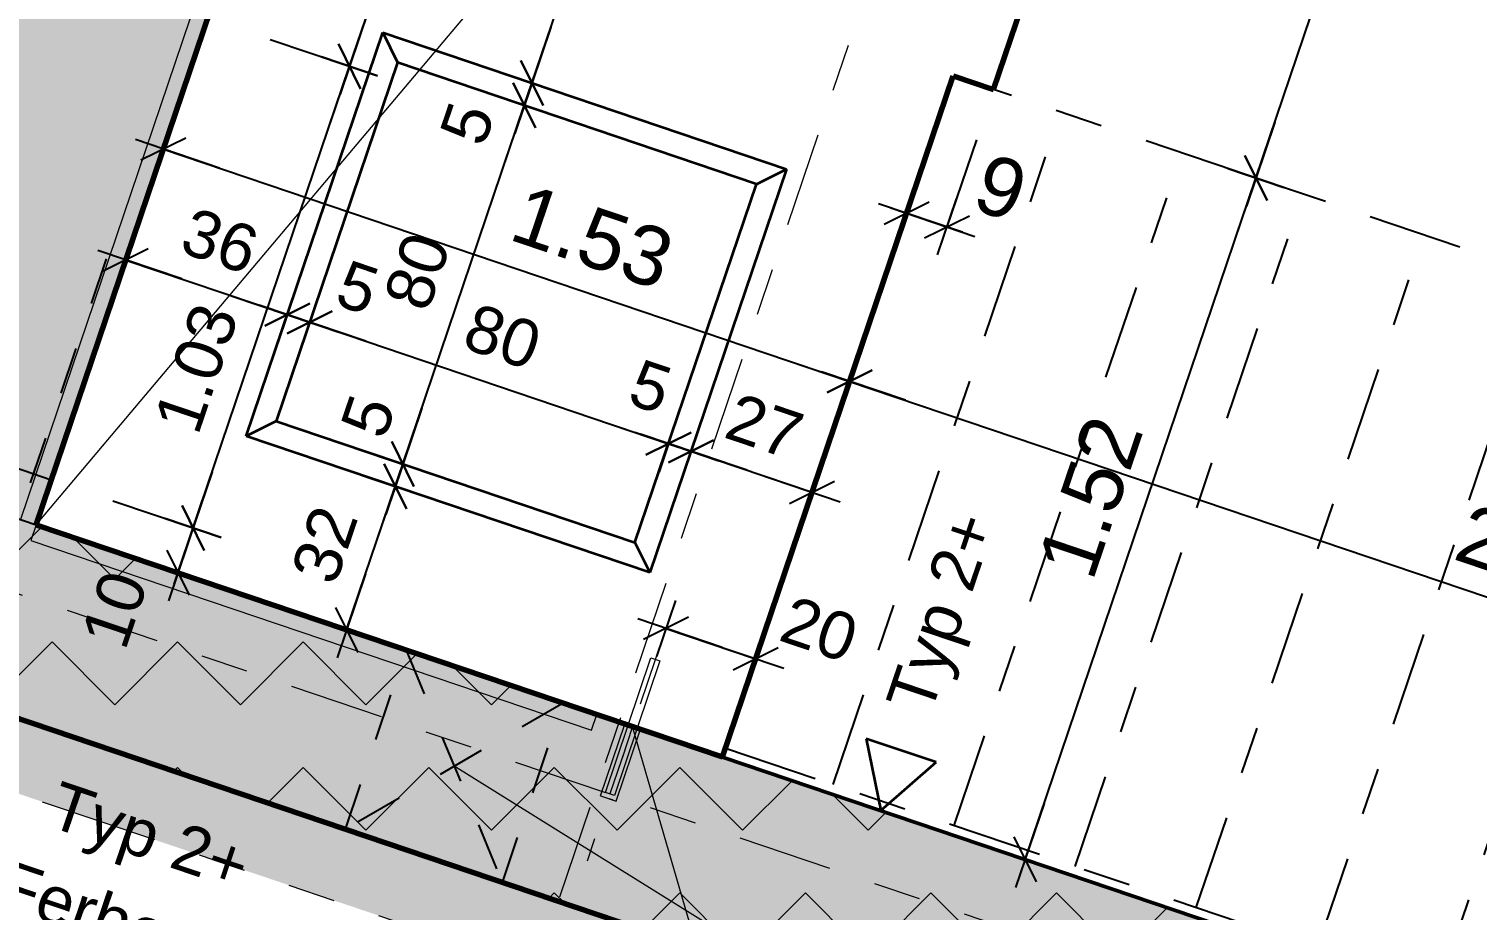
# Model space of a CAD drawing. Header units: metres. Extents: x 229537.2 to 229577.8, y 178146.1 to 178182.9.
# Drawn here: x 229548.689 to 229551.747, y 178171.648 to 178173.51 of the extents above; entities that cross this region are included whole.
import ezdxf

# ---------------------------------------------------------------- set-up
doc = ezdxf.new("R2010")
doc.units = ezdxf.units.M
doc.header["$PDMODE"] = 65
for name, pattern in [('AUSGEZOGEN', [0]), ('GETRENNT2_S6', [0.3, 0.2, -0.1]), ('PHANTOM2_S8', [0.3, 0.2, -0.05, 0, -0.05]), ('PUNKT2_S9', [0.4, 0.25, -0.05, 0, -0.05, 0, -0.05]), ('STRICHLINIE_S4', [0.1, 0.05, -0.05])]:
    doc.linetypes.add(name, pattern=pattern)
for name, color, linetype, lineweight in [('TB_639', 7, 'AUSGEZOGEN', 25), ('TB_640', 7, 'AUSGEZOGEN', 25), ('TB_641', 7, 'AUSGEZOGEN', 25), ('TB_642', 7, 'AUSGEZOGEN', 25), ('TB_643', 7, 'AUSGEZOGEN', 25), ('TB_645', 7, 'AUSGEZOGEN', 25), ('TB_646', 7, 'AUSGEZOGEN', 25), ('TB_649', 7, 'AUSGEZOGEN', 25), ('TB_651', 7, 'AUSGEZOGEN', 25)]:
    doc.layers.add(name, color=color, linetype=linetype, lineweight=lineweight)
doc.styles.add('ARIAL', font='arial.ttf')
doc.dimstyles.new('DIMSTYLE_15', dxfattribs={"dimtxt": 0.1, "dimasz": 0.125, "dimexe": 0, "dimexo": 0, "dimgap": 0.05, "dimtad": 2, "dimdec": 1, "dimlfac": 100, "dimrnd": 0.5, "dimzin": 4, "dimdsep": 46, "dimtxsty": 'ARIAL', "dimblk1": 'ALL_ML_STRICH', "dimblk2": 'ALL_ML_STRICH', "dimsah": 1, "dimcen": 0, "dimclrd": 7, "dimclre": 7, "dimclrt": 7, "dimadec": 0, "dimazin": 0, "dimtfac": 1, "dimtdec": 0, "dimtix": 1, "dimtmove": 2, "dimatfit": 3, "dimfxl": 0, "dimtvp": 1.2, "dimtzin": 0, "dimlwd": 0, "dimlwe": 25, "dimarcsym": 0})
doc.dimstyles.new('DIMSTYLE_16', dxfattribs={"dimtxt": 0.1, "dimasz": 0.125, "dimexe": 0, "dimexo": 0, "dimgap": 0.05, "dimtad": 2, "dimrnd": 0.005, "dimzin": 4, "dimdsep": 46, "dimtxsty": 'ARIAL', "dimblk1": 'ALL_ML_STRICH', "dimblk2": 'ALL_ML_STRICH', "dimsah": 1, "dimcen": 0, "dimclrd": 7, "dimclre": 7, "dimclrt": 7, "dimadec": 0, "dimazin": 0, "dimtfac": 1, "dimtdec": 0, "dimtix": 1, "dimtmove": 2, "dimatfit": 3, "dimfxl": 0, "dimtzin": 0, "dimlwd": 0, "dimlwe": 25, "dimarcsym": 0})
doc.dimstyles.new('DIMSTYLE_17', dxfattribs={"dimtxt": 0.1, "dimasz": 0.125, "dimexe": 0, "dimexo": 0, "dimgap": 0.05, "dimtad": 2, "dimdec": 1, "dimlfac": 100, "dimrnd": 0.5, "dimzin": 4, "dimdsep": 46, "dimtxsty": 'ARIAL', "dimblk1": 'ALL_ML_STRICH', "dimblk2": 'ALL_ML_STRICH', "dimsah": 1, "dimcen": 0, "dimclrd": 7, "dimclre": 7, "dimclrt": 7, "dimadec": 0, "dimazin": 0, "dimtfac": 1, "dimtdec": 0, "dimtix": 1, "dimtmove": 2, "dimatfit": 3, "dimfxl": 0, "dimtzin": 0, "dimlwd": 0, "dimlwe": 25, "dimarcsym": 0})
doc.dimstyles.new('DIMSTYLE_5', dxfattribs={"dimtxt": 0.125, "dimasz": 0.125, "dimexe": 0, "dimexo": 0, "dimgap": 0.0625, "dimtad": 2, "dimdec": 1, "dimlfac": 100, "dimrnd": 0.5, "dimzin": 4, "dimdsep": 46, "dimtxsty": 'ARIAL', "dimblk1": 'ALL_ML_STRICH', "dimblk2": 'ALL_ML_STRICH', "dimsah": 1, "dimcen": 0, "dimclrd": 7, "dimclre": 7, "dimclrt": 7, "dimadec": 0, "dimazin": 0, "dimtfac": 1, "dimtdec": 0, "dimtix": 1, "dimtmove": 2, "dimatfit": 3, "dimfxl": 0, "dimtvp": 1.2, "dimtzin": 0, "dimlwd": 0, "dimlwe": 25, "dimarcsym": 0})
doc.dimstyles.new('DIMSTYLE_7', dxfattribs={"dimtxt": 0.125, "dimasz": 0.125, "dimexe": 0, "dimexo": 0, "dimgap": 0.0625, "dimtad": 2, "dimrnd": 0.005, "dimzin": 4, "dimdsep": 46, "dimtxsty": 'ARIAL', "dimblk1": 'ALL_ML_STRICH', "dimblk2": 'ALL_ML_STRICH', "dimsah": 1, "dimcen": 0, "dimclrd": 7, "dimclre": 7, "dimclrt": 7, "dimadec": 0, "dimazin": 0, "dimtfac": 1, "dimtdec": 0, "dimtix": 1, "dimtmove": 2, "dimatfit": 3, "dimfxl": 0, "dimtzin": 0, "dimlwd": 0, "dimlwe": 25, "dimarcsym": 0})
doc.dimstyles.new('DIMSTYLE_9', dxfattribs={"dimtxt": 0.125, "dimasz": 0.125, "dimexe": 0, "dimexo": 0, "dimgap": 0.0625, "dimtad": 2, "dimdec": 1, "dimlfac": 100, "dimrnd": 0.5, "dimzin": 4, "dimdsep": 46, "dimtxsty": 'ARIAL', "dimblk1": 'ALL_ML_STRICH', "dimblk2": 'ALL_ML_STRICH', "dimsah": 1, "dimcen": 0, "dimclrd": 7, "dimclre": 7, "dimclrt": 7, "dimadec": 0, "dimazin": 0, "dimtfac": 1, "dimtdec": 0, "dimtix": 1, "dimtmove": 2, "dimatfit": 3, "dimfxl": 0, "dimtzin": 0, "dimlwd": 0, "dimlwe": 25, "dimarcsym": 0})

# ---------------------------------------------------------------- blocks, each defined once
blk = doc.blocks.new('ALL_ML_STRICH')
at = {"color": 0, "linetype": 'ByBlock', "lineweight": -2}
for p, q in [((0, -0.5), (0, 0.5)), ((-0.3, -0.3), (0.3, 0.3)), ((-1, 0), (0.5, 0))]:
    blk.add_line(p, q, dxfattribs=at)
blk = doc.blocks.new('*D65')
at = {"layer": 'DEFPOINTS', "color": 7, "linetype": 'AUSGEZOGEN', "lineweight": 25, "transparency": 16777216}
for p in [(2661621.4513, 1209491.5889), (2661621.2676, 1209491.3271), (2661621.235, 1209491.2309)]:
    blk.add_point(p, dxfattribs=at)
at = {"layer": 'TB_649', "color": 7, "linetype": 'AUSGEZOGEN', "lineweight": -2, "transparency": 16777216}
for p, q in [((2661621.4152, 1209491.4825), (2661621.3529, 1209491.2983)), ((2661621.2676, 1209491.3271), (2661621.2676, 1209491.3271)), ((2661621.2676, 1209491.3271), (2661621.3529, 1209491.2983))]:
    blk.add_line(p, q, dxfattribs=at)
at = {"layer": 'TB_649', "color": 7, "linetype": 'AUSGEZOGEN', "lineweight": 25, "transparency": 16777216, "xscale": 0.125, "yscale": 0.125, "zscale": 0.125}
for p, rotation in [((2661621.2676, 1209491.3271), 161.2952431597156), ((2661621.3529, 1209491.2983), 341.2952431597156)]:
    blk.add_blockref('ALL_ML_STRICH', p, dxfattribs=dict(at, rotation=rotation))
at = {"layer": 'TB_649', "color": 7, "linetype": 'AUSGEZOGEN', "lineweight": 25, "transparency": 16777216, "insert": (2661621.4666, 1209491.3808), "char_height": 0.125, "width": 0.375, "attachment_point": 5, "rotation": 341.2952, "style": 'ARIAL'}
blk.add_mtext('\\A1;{\\A1;{9\\H0.082500;\\S^ ;}}', dxfattribs=at)
blk = doc.blocks.new('*D91')
at = {"layer": 'DEFPOINTS', "color": 7, "linetype": 'AUSGEZOGEN', "lineweight": 25, "transparency": 16777216}
for p in [(2661621.366, 1209491.6178), (2661621.4758, 1209489.9758), (2661621.5179, 1209489.9616)]:
    blk.add_point(p, dxfattribs=at)
at = {"layer": 'TB_649', "color": 7, "linetype": 'AUSGEZOGEN', "lineweight": -2, "transparency": 16777216}
for p, q in [((2661621.5179, 1209489.9616), (2661622.0053, 1209491.4013)), ((2661622.0053, 1209491.4013), (2661622.0053, 1209491.4013)), ((2661621.5179, 1209489.9616), (2661621.5179, 1209489.9616))]:
    blk.add_line(p, q, dxfattribs=at)
at = {"layer": 'TB_649', "color": 7, "linetype": 'AUSGEZOGEN', "lineweight": 25, "transparency": 16777216, "xscale": 0.125, "yscale": 0.125, "zscale": 0.125}
for p, rotation in [((2661622.0053, 1209491.4013), 71.29524322384192), ((2661621.5179, 1209489.9616), 251.295243223842)]:
    blk.add_blockref('ALL_ML_STRICH', p, dxfattribs=dict(at, rotation=rotation))
at = {"layer": 'TB_649', "color": 7, "linetype": 'AUSGEZOGEN', "lineweight": 25, "transparency": 16777216, "insert": (2661621.6561, 1209490.7274), "char_height": 0.125, "width": 0.5, "attachment_point": 5, "rotation": 71.2952, "style": 'ARIAL'}
blk.add_mtext('\\A1;{\\A1;{1.52\\H0.082500;\\S^ ;}}', dxfattribs=at)
blk = doc.blocks.new('*D92')
at = {"layer": 'DEFPOINTS', "color": 7, "linetype": 'AUSGEZOGEN', "lineweight": 25, "transparency": 16777216}
for p in [(2661621.6418, 1209492.4323), (2661621.366, 1209491.6178), (2661622.0053, 1209491.4013)]:
    blk.add_point(p, dxfattribs=at)
at = {"layer": 'TB_649', "color": 7, "linetype": 'AUSGEZOGEN', "lineweight": -2, "transparency": 16777216}
for p, q in [((2661622.0053, 1209491.4013), (2661622.2811, 1209492.2159)), ((2661622.2811, 1209492.2159), (2661622.2811, 1209492.2159)), ((2661622.0053, 1209491.4013), (2661622.0053, 1209491.4013))]:
    blk.add_line(p, q, dxfattribs=at)
at = {"layer": 'TB_649', "color": 7, "linetype": 'AUSGEZOGEN', "lineweight": 25, "transparency": 16777216, "xscale": 0.125, "yscale": 0.125, "zscale": 0.125}
for p, rotation in [((2661622.2811, 1209492.2159), 71.29524322384192), ((2661622.0053, 1209491.4013), 251.295243223842)]:
    blk.add_blockref('ALL_ML_STRICH', p, dxfattribs=dict(at, rotation=rotation))
at = {"layer": 'TB_649', "color": 7, "linetype": 'AUSGEZOGEN', "lineweight": 25, "transparency": 16777216, "insert": (2661622.0328, 1209491.8401), "char_height": 0.125, "width": 0.5, "attachment_point": 5, "rotation": 71.2952, "style": 'ARIAL'}
blk.add_mtext('\\A1;{\\A1;{86\\H0.082500;\\S^ ;}}', dxfattribs=at)
blk = doc.blocks.new('*D135')
at = {"layer": 'DEFPOINTS', "color": 7, "linetype": 'AUSGEZOGEN', "lineweight": 25, "transparency": 16777216}
for p in [(2661621.8613, 1209492.8001), (2661621.7271, 1209492.4035), (2661623.9435, 1209491.6531)]:
    blk.add_point(p, dxfattribs=at)
at = {"layer": 'TB_649', "color": 7, "linetype": 'AUSGEZOGEN', "lineweight": -2, "transparency": 16777216}
for p, q in [((2661621.7641, 1209492.513), (2661621.8613, 1209492.8001)), ((2661621.8613, 1209492.8001), (2661624.0778, 1209492.0497)), ((2661624.0778, 1209492.0497), (2661624.0778, 1209492.0497))]:
    blk.add_line(p, q, dxfattribs=at)
at = {"layer": 'TB_649', "color": 7, "linetype": 'AUSGEZOGEN', "lineweight": 25, "transparency": 16777216, "xscale": 0.125, "yscale": 0.125, "zscale": 0.125}
for p, rotation in [((2661621.8613, 1209492.8001), 161.2952432581296), ((2661624.0778, 1209492.0497), 341.2952432581297)]:
    blk.add_blockref('ALL_ML_STRICH', p, dxfattribs=dict(at, rotation=rotation))
at = {"layer": 'TB_649', "color": 7, "linetype": 'AUSGEZOGEN', "lineweight": 25, "transparency": 16777216, "insert": (2661623.0151, 1209492.5306), "char_height": 0.125, "width": 0.5, "attachment_point": 5, "rotation": 341.2952, "style": 'ARIAL'}
blk.add_mtext('\\A1;{\\A1;{2.34\\H0.082500;\\S^ ;}}', dxfattribs=at)
blk = doc.blocks.new('*D139')
at = {"layer": 'DEFPOINTS', "color": 7, "linetype": 'AUSGEZOGEN', "lineweight": 25, "transparency": 16777216}
for p in [(2661621.6355, 1209492.1331), (2661621.5507, 1209491.8827), (2661624.2029, 1209491.0162)]:
    blk.add_point(p, dxfattribs=at)
at = {"layer": 'TB_649', "color": 7, "linetype": 'AUSGEZOGEN', "lineweight": -2, "transparency": 16777216}
for p, q in [((2661621.6355, 1209492.1331), (2661621.6355, 1209492.1331)), ((2661621.6355, 1209492.1331), (2661624.2781, 1209491.2383)), ((2661624.2781, 1209491.2383), (2661624.2781, 1209491.2383))]:
    blk.add_line(p, q, dxfattribs=at)
at = {"layer": 'TB_649', "color": 7, "linetype": 'AUSGEZOGEN', "lineweight": 25, "transparency": 16777216, "xscale": 0.125, "yscale": 0.125, "zscale": 0.125}
for p, rotation in [((2661621.6355, 1209492.1331), 161.2952432437346), ((2661624.2781, 1209491.2383), 341.2952432437346)]:
    blk.add_blockref('ALL_ML_STRICH', p, dxfattribs=dict(at, rotation=rotation))
at = {"layer": 'TB_649', "color": 7, "linetype": 'AUSGEZOGEN', "lineweight": 25, "transparency": 16777216, "insert": (2661623.002, 1209491.7914), "char_height": 0.125, "width": 0.5, "attachment_point": 5, "rotation": 341.2952, "style": 'ARIAL'}
blk.add_mtext('\\A1;{\\A1;{2.79\\H0.082500;\\S^ ;}}', dxfattribs=at)
blk = doc.blocks.new('*D146')
at = {"layer": 'DEFPOINTS', "color": 7, "linetype": 'AUSGEZOGEN', "lineweight": 25, "transparency": 16777216}
for p in [(2661619.6982, 1209491.4626), (2661619.6575, 1209491.3425), (2661621.1004, 1209490.8333)]:
    blk.add_point(p, dxfattribs=at)
at = {"layer": 'TB_649', "color": 7, "linetype": 'AUSGEZOGEN', "lineweight": -2, "transparency": 16777216}
for p, q in [((2661619.6982, 1209491.4626), (2661619.6982, 1209491.4626)), ((2661619.6982, 1209491.4626), (2661621.1473, 1209490.9719)), ((2661621.1473, 1209490.9719), (2661621.1473, 1209490.9719))]:
    blk.add_line(p, q, dxfattribs=at)
at = {"layer": 'TB_649', "color": 7, "linetype": 'AUSGEZOGEN', "lineweight": 25, "transparency": 16777216, "xscale": 0.125, "yscale": 0.125, "zscale": 0.125}
for p, rotation in [((2661619.6982, 1209491.4626), 161.2952432271626), ((2661621.1473, 1209490.9719), 341.2952432271627)]:
    blk.add_blockref('ALL_ML_STRICH', p, dxfattribs=dict(at, rotation=rotation))
at = {"layer": 'TB_649', "color": 7, "linetype": 'AUSGEZOGEN', "lineweight": 25, "transparency": 16777216, "insert": (2661620.6046, 1209491.2768), "char_height": 0.125, "width": 0.5, "attachment_point": 5, "rotation": 341.2952, "style": 'ARIAL'}
blk.add_mtext('\\A1;{\\A1;{1.53\\H0.082500;\\S^ ;}}', dxfattribs=at)
blk = doc.blocks.new('*D147')
at = {"layer": 'DEFPOINTS', "color": 7, "linetype": 'AUSGEZOGEN', "lineweight": 25, "transparency": 16777216}
for p in [(2661621.1473, 1209490.9719), (2661621.1004, 1209490.8333), (2661623.97, 1209490.0476)]:
    blk.add_point(p, dxfattribs=at)
at = {"layer": 'TB_649', "color": 7, "linetype": 'AUSGEZOGEN', "lineweight": -2, "transparency": 16777216}
for p, q in [((2661621.1473, 1209490.9719), (2661621.1473, 1209490.9719)), ((2661621.1473, 1209490.9719), (2661623.9605, 1209490.0195)), ((2661623.9605, 1209490.0195), (2661623.9605, 1209490.0195))]:
    blk.add_line(p, q, dxfattribs=at)
at = {"layer": 'TB_649', "color": 7, "linetype": 'AUSGEZOGEN', "lineweight": 25, "transparency": 16777216, "xscale": 0.125, "yscale": 0.125, "zscale": 0.125}
for p, rotation in [((2661621.1473, 1209490.9719), 161.2952432271626), ((2661623.9605, 1209490.0195), 341.2952432271627)]:
    blk.add_blockref('ALL_ML_STRICH', p, dxfattribs=dict(at, rotation=rotation))
at = {"layer": 'TB_649', "color": 7, "linetype": 'AUSGEZOGEN', "lineweight": 25, "transparency": 16777216, "insert": (2661622.5992, 1209490.6014), "char_height": 0.125, "width": 0.5, "attachment_point": 5, "rotation": 341.2952, "style": 'ARIAL'}
blk.add_mtext('\\A1;{\\A1;{2.97\\H0.082500;\\S^ ;}}', dxfattribs=at)
blk = doc.blocks.new('*D198')
at = {"layer": 'DEFPOINTS', "color": 7, "linetype": 'AUSGEZOGEN', "lineweight": 25, "transparency": 16777216}
for p in [(2661619.3513, 1209490.8007), (2661619.7098, 1209490.5738), (2661619.7289, 1209490.5673)]:
    blk.add_point(p, dxfattribs=at)
at = {"layer": 'TB_649', "color": 7, "linetype": 'AUSGEZOGEN', "lineweight": -2, "transparency": 16777216}
for p, q in [((2661619.5912, 1209490.7195), (2661619.761, 1209490.662)), ((2661619.7289, 1209490.5673), (2661619.761, 1209490.662)), ((2661619.7289, 1209490.5673), (2661619.7289, 1209490.5673))]:
    blk.add_line(p, q, dxfattribs=at)
at = {"layer": 'TB_649', "color": 7, "linetype": 'AUSGEZOGEN', "lineweight": 25, "transparency": 16777216, "xscale": 0.125, "yscale": 0.125, "zscale": 0.125}
for p, rotation in [((2661619.761, 1209490.662), 71.2952432304313), ((2661619.7289, 1209490.5673), 251.2952432304313)]:
    blk.add_blockref('ALL_ML_STRICH', p, dxfattribs=dict(at, rotation=rotation))
at = {"layer": 'TB_649', "color": 7, "linetype": 'AUSGEZOGEN', "lineweight": 25, "transparency": 16777216, "insert": (2661619.5953, 1209490.4898), "char_height": 0.1, "width": 0.4, "attachment_point": 5, "rotation": 71.2952, "style": 'ARIAL'}
blk.add_mtext('\\A1;{\\A1;{10\\H0.066000;\\S^ ;}}', dxfattribs=at)
blk = doc.blocks.new('*D199')
at = {"layer": 'DEFPOINTS', "color": 7, "linetype": 'AUSGEZOGEN', "lineweight": 25, "transparency": 16777216}
for p in [(2661619.6816, 1209491.7763), (2661619.3513, 1209490.8007), (2661619.761, 1209490.662)]:
    blk.add_point(p, dxfattribs=at)
at = {"layer": 'TB_649', "color": 7, "linetype": 'AUSGEZOGEN', "lineweight": -2, "transparency": 16777216}
for p, q in [((2661619.9236, 1209491.6944), (2661620.0913, 1209491.6376)), ((2661619.761, 1209490.662), (2661620.0913, 1209491.6376)), ((2661619.5912, 1209490.7195), (2661619.761, 1209490.662))]:
    blk.add_line(p, q, dxfattribs=at)
at = {"layer": 'TB_649', "color": 7, "linetype": 'AUSGEZOGEN', "lineweight": 25, "transparency": 16777216, "xscale": 0.125, "yscale": 0.125, "zscale": 0.125}
for p, rotation in [((2661620.0913, 1209491.6376), 71.2952432304313), ((2661619.761, 1209490.662), 251.2952432304313)]:
    blk.add_blockref('ALL_ML_STRICH', p, dxfattribs=dict(at, rotation=rotation))
at = {"layer": 'TB_649', "color": 7, "linetype": 'AUSGEZOGEN', "lineweight": 25, "transparency": 16777216, "insert": (2661619.7678, 1209490.9995), "char_height": 0.1, "width": 0.4, "attachment_point": 5, "rotation": 71.2952, "style": 'ARIAL'}
blk.add_mtext('\\A1;{\\A1;{1.03\\H0.066000;\\S^ ;}}', dxfattribs=at)
blk = doc.blocks.new('*D200')
at = {"layer": 'DEFPOINTS', "color": 7, "linetype": 'AUSGEZOGEN', "lineweight": 25, "transparency": 16777216}
for p in [(2661620.9386, 1209494.2752), (2661619.6816, 1209491.7763), (2661620.0913, 1209491.6376)]:
    blk.add_point(p, dxfattribs=at)
at = {"layer": 'TB_649', "color": 7, "linetype": 'AUSGEZOGEN', "lineweight": -2, "transparency": 16777216}
for p, q in [((2661620.0913, 1209491.6376), (2661620.9796, 1209494.2613)), ((2661620.9796, 1209494.2613), (2661620.9796, 1209494.2613)), ((2661619.9236, 1209491.6944), (2661620.0913, 1209491.6376))]:
    blk.add_line(p, q, dxfattribs=at)
at = {"layer": 'TB_649', "color": 7, "linetype": 'AUSGEZOGEN', "lineweight": 25, "transparency": 16777216, "xscale": 0.125, "yscale": 0.125, "zscale": 0.125}
for p, rotation in [((2661620.9796, 1209494.2613), 71.2952432304313), ((2661620.0913, 1209491.6376), 251.2952432304313)]:
    blk.add_blockref('ALL_ML_STRICH', p, dxfattribs=dict(at, rotation=rotation))
at = {"layer": 'TB_649', "color": 7, "linetype": 'AUSGEZOGEN', "lineweight": 25, "transparency": 16777216, "insert": (2661620.4431, 1209492.9884), "char_height": 0.1, "width": 0.4, "attachment_point": 5, "rotation": 71.2952, "style": 'ARIAL'}
blk.add_mtext('\\A1;{\\A1;{2.77\\H0.066000;\\S^ ;}}', dxfattribs=at)
blk = doc.blocks.new('*D229')
at = {"layer": 'DEFPOINTS', "color": 7, "linetype": 'AUSGEZOGEN', "lineweight": 25, "transparency": 16777216}
for p in [(2661620.3425, 1209490.6974), (2661620.0768, 1209490.4495), (2661620.0852, 1209490.4466)]:
    blk.add_point(p, dxfattribs=at)
at = {"layer": 'TB_649', "color": 7, "linetype": 'AUSGEZOGEN', "lineweight": -2, "transparency": 16777216}
for p, q in [((2661620.0852, 1209490.4466), (2661620.1879, 1209490.7497)), ((2661620.1879, 1209490.7497), (2661620.1879, 1209490.7497)), ((2661620.0852, 1209490.4466), (2661620.0852, 1209490.4466))]:
    blk.add_line(p, q, dxfattribs=at)
at = {"layer": 'TB_649', "color": 7, "linetype": 'AUSGEZOGEN', "lineweight": 25, "transparency": 16777216, "xscale": 0.125, "yscale": 0.125, "zscale": 0.125}
for p, rotation in [((2661620.1879, 1209490.7497), 71.29524322231849), ((2661620.0852, 1209490.4466), 251.2952432223185)]:
    blk.add_blockref('ALL_ML_STRICH', p, dxfattribs=dict(at, rotation=rotation))
at = {"layer": 'TB_649', "color": 7, "linetype": 'AUSGEZOGEN', "lineweight": 25, "transparency": 16777216, "insert": (2661620.0389, 1209490.627), "char_height": 0.1, "width": 0.4, "attachment_point": 5, "rotation": 71.2952, "style": 'ARIAL'}
blk.add_mtext('\\A1;{\\A1;{32\\H0.066000;\\S^ ;}}', dxfattribs=at)
blk = doc.blocks.new('*D230')
at = {"layer": 'DEFPOINTS', "color": 7, "linetype": 'AUSGEZOGEN', "lineweight": 25, "transparency": 16777216}
for p in [(2661620.1879, 1209490.7497), (2661620.3606, 1209490.744), (2661620.3425, 1209490.6974)]:
    blk.add_point(p, dxfattribs=at)
at = {"layer": 'TB_649', "color": 7, "linetype": 'AUSGEZOGEN', "lineweight": -2, "transparency": 16777216}
for p, q in [((2661620.1879, 1209490.7497), (2661620.2039, 1209490.7971)), ((2661620.2039, 1209490.7971), (2661620.2039, 1209490.7971)), ((2661620.1879, 1209490.7497), (2661620.1879, 1209490.7497))]:
    blk.add_line(p, q, dxfattribs=at)
at = {"layer": 'TB_649', "color": 7, "linetype": 'AUSGEZOGEN', "lineweight": 25, "transparency": 16777216, "xscale": 0.125, "yscale": 0.125, "zscale": 0.125}
for p, rotation in [((2661620.1879, 1209490.7497), 251.2952432223185), ((2661620.2039, 1209490.7971), 71.29524322231849)]:
    blk.add_blockref('ALL_ML_STRICH', p, dxfattribs=dict(at, rotation=rotation))
at = {"layer": 'TB_649', "color": 7, "linetype": 'AUSGEZOGEN', "lineweight": 25, "transparency": 16777216, "insert": (2661620.1308, 1209490.8984), "char_height": 0.1, "width": 0.3, "attachment_point": 5, "rotation": 71.2952, "style": 'ARIAL'}
blk.add_mtext('\\A1;{\\A1;{5\\H0.066000;\\S^ ;}}', dxfattribs=at)
blk = doc.blocks.new('*D231')
at = {"layer": 'DEFPOINTS', "color": 7, "linetype": 'AUSGEZOGEN', "lineweight": 25, "transparency": 16777216}
for p in [(2661620.5718, 1209491.5172), (2661620.2039, 1209490.7971), (2661620.3606, 1209490.744)]:
    blk.add_point(p, dxfattribs=at)
at = {"layer": 'TB_649', "color": 7, "linetype": 'AUSGEZOGEN', "lineweight": -2, "transparency": 16777216}
for p, q in [((2661620.2039, 1209490.7971), (2661620.4604, 1209491.5549)), ((2661620.4604, 1209491.5549), (2661620.4604, 1209491.5549)), ((2661620.2039, 1209490.7971), (2661620.2039, 1209490.7971))]:
    blk.add_line(p, q, dxfattribs=at)
at = {"layer": 'TB_649', "color": 7, "linetype": 'AUSGEZOGEN', "lineweight": 25, "transparency": 16777216, "xscale": 0.125, "yscale": 0.125, "zscale": 0.125}
for p, rotation in [((2661620.4604, 1209491.5549), 71.29524322231849), ((2661620.2039, 1209490.7971), 251.2952432223185)]:
    blk.add_blockref('ALL_ML_STRICH', p, dxfattribs=dict(at, rotation=rotation))
at = {"layer": 'TB_649', "color": 7, "linetype": 'AUSGEZOGEN', "lineweight": 25, "transparency": 16777216, "insert": (2661620.2344, 1209491.2045), "char_height": 0.1, "width": 0.4, "attachment_point": 5, "rotation": 71.2952, "style": 'ARIAL'}
blk.add_mtext('\\A1;{\\A1;{80\\H0.066000;\\S^ ;}}', dxfattribs=at)
blk = doc.blocks.new('*D232')
at = {"layer": 'DEFPOINTS', "color": 7, "linetype": 'AUSGEZOGEN', "lineweight": 25, "transparency": 16777216}
for p in [(2661620.4604, 1209491.5549), (2661620.5878, 1209491.5645), (2661620.5718, 1209491.5172)]:
    blk.add_point(p, dxfattribs=at)
at = {"layer": 'TB_649', "color": 7, "linetype": 'AUSGEZOGEN', "lineweight": -2, "transparency": 16777216}
for p, q in [((2661620.4604, 1209491.5549), (2661620.4765, 1209491.6022)), ((2661620.4765, 1209491.6022), (2661620.4765, 1209491.6022)), ((2661620.4604, 1209491.5549), (2661620.4604, 1209491.5549))]:
    blk.add_line(p, q, dxfattribs=at)
at = {"layer": 'TB_649', "color": 7, "linetype": 'AUSGEZOGEN', "lineweight": 25, "transparency": 16777216, "xscale": 0.125, "yscale": 0.125, "zscale": 0.125}
for p, rotation in [((2661620.4765, 1209491.6022), 71.29524322231849), ((2661620.4604, 1209491.5549), 251.2952432223185)]:
    blk.add_blockref('ALL_ML_STRICH', p, dxfattribs=dict(at, rotation=rotation))
at = {"layer": 'TB_649', "color": 7, "linetype": 'AUSGEZOGEN', "lineweight": 25, "transparency": 16777216, "insert": (2661620.3402, 1209491.5168), "char_height": 0.1, "width": 0.3, "attachment_point": 5, "rotation": 71.2952, "style": 'ARIAL'}
blk.add_mtext('\\A1;{\\A1;{5\\H0.066000;\\S^ ;}}', dxfattribs=at)
blk = doc.blocks.new('*D233')
at = {"layer": 'DEFPOINTS', "color": 7, "linetype": 'AUSGEZOGEN', "lineweight": 25, "transparency": 16777216}
for p in [(2661621.056, 1209492.9474), (2661620.4765, 1209491.6022), (2661620.5878, 1209491.5645)]:
    blk.add_point(p, dxfattribs=at)
at = {"layer": 'TB_649', "color": 7, "linetype": 'AUSGEZOGEN', "lineweight": -2, "transparency": 16777216}
for p, q in [((2661620.4765, 1209491.6022), (2661620.9447, 1209492.9851)), ((2661620.9447, 1209492.9851), (2661620.9447, 1209492.9851)), ((2661620.4765, 1209491.6022), (2661620.4765, 1209491.6022))]:
    blk.add_line(p, q, dxfattribs=at)
at = {"layer": 'TB_649', "color": 7, "linetype": 'AUSGEZOGEN', "lineweight": 25, "transparency": 16777216, "xscale": 0.125, "yscale": 0.125, "zscale": 0.125}
for p, rotation in [((2661620.9447, 1209492.9851), 71.29524322231849), ((2661620.4765, 1209491.6022), 251.2952432223185)]:
    blk.add_blockref('ALL_ML_STRICH', p, dxfattribs=dict(at, rotation=rotation))
at = {"layer": 'TB_649', "color": 7, "linetype": 'AUSGEZOGEN', "lineweight": 25, "transparency": 16777216, "insert": (2661620.6166, 1209492.3331), "char_height": 0.1, "width": 0.4, "attachment_point": 5, "rotation": 71.2952, "style": 'ARIAL'}
blk.add_mtext('\\A1;{\\A1;{1.46\\H0.066000;\\S^ ;}}', dxfattribs=at)
blk = doc.blocks.new('*D238')
at = {"layer": 'DEFPOINTS', "color": 7, "linetype": 'AUSGEZOGEN', "lineweight": 25, "transparency": 16777216}
for p in [(2661619.6188, 1209491.2283), (2661619.6136, 1209491.2129), (2661619.9199, 1209490.9949)]:
    blk.add_point(p, dxfattribs=at)
at = {"layer": 'TB_649', "color": 7, "linetype": 'AUSGEZOGEN', "lineweight": -2, "transparency": 16777216}
for p, q in [((2661619.6188, 1209491.2283), (2661619.6188, 1209491.2283)), ((2661619.6188, 1209491.2283), (2661619.9598, 1209491.1128)), ((2661619.9598, 1209491.1128), (2661619.9598, 1209491.1128))]:
    blk.add_line(p, q, dxfattribs=at)
at = {"layer": 'TB_649', "color": 7, "linetype": 'AUSGEZOGEN', "lineweight": 25, "transparency": 16777216, "xscale": 0.125, "yscale": 0.125, "zscale": 0.125}
for p, rotation in [((2661619.6188, 1209491.2283), 161.2952432328207), ((2661619.9598, 1209491.1128), 341.2952432328208)]:
    blk.add_blockref('ALL_ML_STRICH', p, dxfattribs=dict(at, rotation=rotation))
at = {"layer": 'TB_649', "color": 7, "linetype": 'AUSGEZOGEN', "lineweight": 25, "transparency": 16777216, "insert": (2661619.8177, 1209491.2684), "char_height": 0.1, "width": 0.4, "attachment_point": 5, "rotation": 341.2952, "style": 'ARIAL'}
blk.add_mtext('\\A1;{\\A1;{36\\H0.066000;\\S^ ;}}', dxfattribs=at)
blk = doc.blocks.new('*D239')
at = {"layer": 'DEFPOINTS', "color": 7, "linetype": 'AUSGEZOGEN', "lineweight": 25, "transparency": 16777216}
for p in [(2661619.9598, 1209491.1128), (2661619.9199, 1209490.9949), (2661619.9651, 1209490.9725)]:
    blk.add_point(p, dxfattribs=at)
at = {"layer": 'TB_649', "color": 7, "linetype": 'AUSGEZOGEN', "lineweight": -2, "transparency": 16777216}
for p, q in [((2661619.9598, 1209491.1128), (2661619.9598, 1209491.1128)), ((2661619.9598, 1209491.1128), (2661620.0072, 1209491.0968)), ((2661620.0072, 1209491.0968), (2661620.0072, 1209491.0968))]:
    blk.add_line(p, q, dxfattribs=at)
at = {"layer": 'TB_649', "color": 7, "linetype": 'AUSGEZOGEN', "lineweight": 25, "transparency": 16777216, "xscale": 0.125, "yscale": 0.125, "zscale": 0.125}
for p, rotation in [((2661620.0072, 1209491.0968), 341.2952432328208), ((2661619.9598, 1209491.1128), 161.2952432328207)]:
    blk.add_blockref('ALL_ML_STRICH', p, dxfattribs=dict(at, rotation=rotation))
at = {"layer": 'TB_649', "color": 7, "linetype": 'AUSGEZOGEN', "lineweight": 25, "transparency": 16777216, "insert": (2661620.1085, 1209491.1699), "char_height": 0.1, "width": 0.3, "attachment_point": 5, "rotation": 341.2952, "style": 'ARIAL'}
blk.add_mtext('\\A1;{\\A1;{5\\H0.066000;\\S^ ;}}', dxfattribs=at)
blk = doc.blocks.new('*D240')
at = {"layer": 'DEFPOINTS', "color": 7, "linetype": 'AUSGEZOGEN', "lineweight": 25, "transparency": 16777216}
for p in [(2661620.0072, 1209491.0968), (2661619.9651, 1209490.9725), (2661620.7271, 1209490.7286)]:
    blk.add_point(p, dxfattribs=at)
at = {"layer": 'TB_649', "color": 7, "linetype": 'AUSGEZOGEN', "lineweight": -2, "transparency": 16777216}
for p, q in [((2661620.0072, 1209491.0968), (2661620.0072, 1209491.0968)), ((2661620.0072, 1209491.0968), (2661620.7649, 1209490.8402)), ((2661620.7649, 1209490.8402), (2661620.7649, 1209490.8402))]:
    blk.add_line(p, q, dxfattribs=at)
at = {"layer": 'TB_649', "color": 7, "linetype": 'AUSGEZOGEN', "lineweight": 25, "transparency": 16777216, "xscale": 0.125, "yscale": 0.125, "zscale": 0.125}
for p, rotation in [((2661620.0072, 1209491.0968), 161.2952432328207), ((2661620.7649, 1209490.8402), 341.2952432328208)]:
    blk.add_blockref('ALL_ML_STRICH', p, dxfattribs=dict(at, rotation=rotation))
at = {"layer": 'TB_649', "color": 7, "linetype": 'AUSGEZOGEN', "lineweight": 25, "transparency": 16777216, "insert": (2661620.4145, 1209491.0662), "char_height": 0.1, "width": 0.4, "attachment_point": 5, "rotation": 341.2952, "style": 'ARIAL'}
blk.add_mtext('\\A1;{\\A1;{80\\H0.066000;\\S^ ;}}', dxfattribs=at)
blk = doc.blocks.new('*D241')
at = {"layer": 'DEFPOINTS', "color": 7, "linetype": 'AUSGEZOGEN', "lineweight": 25, "transparency": 16777216}
for p in [(2661620.7649, 1209490.8402), (2661620.7271, 1209490.7286), (2661620.7752, 1209490.7146)]:
    blk.add_point(p, dxfattribs=at)
at = {"layer": 'TB_649', "color": 7, "linetype": 'AUSGEZOGEN', "lineweight": -2, "transparency": 16777216}
for p, q in [((2661620.7649, 1209490.8402), (2661620.7649, 1209490.8402)), ((2661620.7649, 1209490.8402), (2661620.8123, 1209490.8242)), ((2661620.8123, 1209490.8242), (2661620.8123, 1209490.8242))]:
    blk.add_line(p, q, dxfattribs=at)
at = {"layer": 'TB_649', "color": 7, "linetype": 'AUSGEZOGEN', "lineweight": 25, "transparency": 16777216, "xscale": 0.125, "yscale": 0.125, "zscale": 0.125}
for p, rotation in [((2661620.8123, 1209490.8242), 341.2952432328208), ((2661620.7649, 1209490.8402), 161.2952432328207)]:
    blk.add_blockref('ALL_ML_STRICH', p, dxfattribs=dict(at, rotation=rotation))
at = {"layer": 'TB_649', "color": 7, "linetype": 'AUSGEZOGEN', "lineweight": 25, "transparency": 16777216, "insert": (2661620.7269, 1209490.9605), "char_height": 0.1, "width": 0.3, "attachment_point": 5, "rotation": 341.2952, "style": 'ARIAL'}
blk.add_mtext('\\A1;{\\A1;{5\\H0.066000;\\S^ ;}}', dxfattribs=at)
blk = doc.blocks.new('*D242')
at = {"layer": 'DEFPOINTS', "color": 7, "linetype": 'AUSGEZOGEN', "lineweight": 25, "transparency": 16777216}
for p in [(2661620.8123, 1209490.8242), (2661620.7752, 1209490.7146), (2661621.0501, 1209490.6846)]:
    blk.add_point(p, dxfattribs=at)
at = {"layer": 'TB_649', "color": 7, "linetype": 'AUSGEZOGEN', "lineweight": -2, "transparency": 16777216}
for p, q in [((2661620.8123, 1209490.8242), (2661620.8123, 1209490.8242)), ((2661620.8123, 1209490.8242), (2661621.068, 1209490.7376)), ((2661621.068, 1209490.7376), (2661621.068, 1209490.7376))]:
    blk.add_line(p, q, dxfattribs=at)
at = {"layer": 'TB_649', "color": 7, "linetype": 'AUSGEZOGEN', "lineweight": 25, "transparency": 16777216, "xscale": 0.125, "yscale": 0.125, "zscale": 0.125}
for p, rotation in [((2661620.8123, 1209490.8242), 161.2952432328207), ((2661621.068, 1209490.7376), 341.2952432328208)]:
    blk.add_blockref('ALL_ML_STRICH', p, dxfattribs=dict(at, rotation=rotation))
at = {"layer": 'TB_649', "color": 7, "linetype": 'AUSGEZOGEN', "lineweight": 25, "transparency": 16777216, "insert": (2661620.9679, 1209490.8771), "char_height": 0.1, "width": 0.4, "attachment_point": 5, "rotation": 341.2952, "style": 'ARIAL'}
blk.add_mtext('\\A1;{\\A1;{27\\H0.066000;\\S^ ;}}', dxfattribs=at)
blk = doc.blocks.new('*D286')
at = {"layer": 'DEFPOINTS', "color": 7, "linetype": 'AUSGEZOGEN', "lineweight": 25, "transparency": 16777216}
for p in [(2661620.7583, 1209490.4464), (2661620.7595, 1209490.4499), (2661620.9483, 1209490.384)]:
    blk.add_point(p, dxfattribs=at)
at = {"layer": 'TB_649', "color": 7, "linetype": 'AUSGEZOGEN', "lineweight": -2, "transparency": 16777216}
for p, q in [((2661620.7595, 1209490.4499), (2661620.7595, 1209490.4499)), ((2661620.7595, 1209490.4499), (2661620.9489, 1209490.3858)), ((2661620.9489, 1209490.3858), (2661620.9489, 1209490.3858))]:
    blk.add_line(p, q, dxfattribs=at)
at = {"layer": 'TB_649', "color": 7, "linetype": 'AUSGEZOGEN', "lineweight": 25, "transparency": 16777216, "xscale": 0.125, "yscale": 0.125, "zscale": 0.125}
for p, rotation in [((2661620.7595, 1209490.4499), 161.2952432755021), ((2661620.9489, 1209490.3858), 341.295243275502)]:
    blk.add_blockref('ALL_ML_STRICH', p, dxfattribs=dict(at, rotation=rotation))
at = {"layer": 'TB_649', "color": 7, "linetype": 'AUSGEZOGEN', "lineweight": 25, "transparency": 16777216, "insert": (2661621.0833, 1209490.4477), "char_height": 0.1, "width": 0.4, "attachment_point": 5, "rotation": 341.2952, "style": 'ARIAL'}
blk.add_mtext('\\A1;{\\A1;{20\\H0.066000;\\S^ ;}}', dxfattribs=at)
blk = doc.blocks.new('No_Georef')
at = {"layer": 'TB_639', "linetype": 'AUSGEZOGEN', "lineweight": 35, "transparency": 33554687}
blk.add_hatch(color=254, dxfattribs=at).paths.add_polyline_path([(2661620.3012, 1209494.491), (2661619.0184, 1209490.7023), (2661616.1958, 1209491.6579), (2661616.0996, 1209491.3738), (2661618.9222, 1209490.4181), (2661618.8196, 1209490.115), (2661619.1985, 1209489.9867), (2661619.3011, 1209490.2898), (2661623.5729, 1209488.8435), (2661623.7012, 1209489.2224), (2661619.4294, 1209490.6687), (2661620.6801, 1209494.3627)])
at = {"layer": 'TB_640', "linetype": 'AUSGEZOGEN', "lineweight": 35, "transparency": 33554687}
for color, points in [(254, [(2661616.1958, 1209491.6579), (2661616.1477, 1209491.5159), (2661618.8282, 1209490.6083), (2661618.732, 1209490.3241), (2661626.8305, 1209487.5822), (2661626.9106, 1209487.819), (2661629.7048, 1209486.873), (2661631.1319, 1209491.0879), (2661644.8519, 1209486.4427), (2661644.9, 1209486.5848), (2661631.0379, 1209491.2781), (2661629.6108, 1209487.0632), (2661626.8167, 1209488.0092), (2661626.7365, 1209487.7724), (2661618.9222, 1209490.4181), (2661619.0184, 1209490.7023)]), (81, [(2661619.4294, 1209490.6687), (2661619.4133, 1209490.6213), (2661623.6378, 1209489.1911), (2661623.5416, 1209488.9069), (2661619.2698, 1209490.3532), (2661619.1511, 1209490.0028), (2661619.1985, 1209489.9867), (2661619.3011, 1209490.2898), (2661623.5729, 1209488.8435), (2661623.7012, 1209489.2224)])]:
    blk.add_hatch(color=color, dxfattribs=at).paths.add_polyline_path(points)
at = {"layer": 'TB_646', "linetype": 'AUSGEZOGEN', "lineweight": 18, "transparency": 33554687}
h = blk.add_hatch(dxfattribs=at)
h.set_pattern_fill('MUSTER', scale=0.1875, angle=45, style=0, pattern_type=2)
h.set_pattern_definition([(45, (-1e-16, 0.53033), (0, 0.265165042945), [0.1875, -0.1875]), (135, (-1e-16, 0.53033), (-0.265165042945, 0), [0.1875, -0.1875])])
h.paths.add_polyline_path([(2661619.4614, 1209490.7634), (2661619.0826, 1209490.8917), (2661618.9222, 1209490.4181), (2661624.8611, 1209488.4074), (2661624.9893, 1209488.7862), (2661619.4294, 1209490.6687)], flags=0)
at = {"layer": 'TB_640', "color": 7, "linetype": 'PUNKT2_S9', "lineweight": 13, "transparency": 33554687}
for p, q in [((2661618.9222, 1209490.4181), (2661626.7365, 1209487.7724)), ((2661618.732, 1209490.3241), (2661626.8305, 1209487.5822))]:
    blk.add_line(p, q, dxfattribs=at)
at = {"layer": 'TB_641', "color": 7, "linetype": 'AUSGEZOGEN', "lineweight": 18, "transparency": 33554687}
for p, q in [((2661620.6469, 1209494.3739), (2661619.3962, 1209490.6799)), ((2661619.3962, 1209490.6799), (2661619.4294, 1209490.6687)), ((2661619.4294, 1209490.6687), (2661619.4181, 1209490.6356)), ((2661619.4181, 1209490.6356), (2661620.6021, 1209490.2347)), ((2661620.6021, 1209490.2347), (2661620.6133, 1209490.2678))]:
    blk.add_line(p, q, dxfattribs=at)
at = {"layer": 'TB_641', "color": 7, "linetype": 'AUSGEZOGEN', "lineweight": 50, "transparency": 33554687}
for p, q in [((2661619.4294, 1209490.6687), (2661620.6801, 1209494.3627)), ((2661623.7012, 1209489.2224), (2661619.4294, 1209490.6687)), ((2661619.3011, 1209490.2898), (2661623.5729, 1209488.8435))]:
    blk.add_line(p, q, dxfattribs=at)
at = {"layer": 'TB_641', "color": 7, "linetype": 'PHANTOM2_S8', "lineweight": 25, "transparency": 33554687}
for p, q in [((2661623.3835, 1209490.9347), (2661621.4513, 1209491.5889)), ((2661621.1123, 1209490.12), (2661621.5933, 1209491.5408)), ((2661621.368, 1209490.0334), (2661621.8491, 1209491.4542)), ((2661621.6238, 1209489.9469), (2661622.1048, 1209491.3676)), ((2661621.8795, 1209489.8603), (2661622.3606, 1209491.281)), ((2661622.1353, 1209489.7737), (2661622.6163, 1209491.1945)), ((2661622.391, 1209489.6871), (2661622.872, 1209491.1079)), ((2661620.885, 1209490.197), (2661622.9025, 1209489.5139))]:
    blk.add_line(p, q, dxfattribs=at)
at = {"layer": 'TB_641', "color": 7, "linetype": 'STRICHLINIE_S4', "lineweight": 25, "transparency": 33554687}
blk.add_line((2661619.5775, 1209491.2309), (2661619.3915, 1209490.6815), dxfattribs=at)
at = {"layer": 'TB_641', "color": 7, "linetype": 'AUSGEZOGEN', "lineweight": 25, "transparency": 33554687}
blk.add_line((2661619.2765, 1209490.7205), (2661619.4294, 1209490.6687), dxfattribs=at)
at = {"layer": 'TB_641', "color": 7, "linetype": 'AUSGEZOGEN', "lineweight": 35, "transparency": 33554687}
for p, q in [((2661621.3299, 1209490.167), (2661621.1826, 1209490.2168)), ((2661621.1826, 1209490.2168), (2661621.2132, 1209490.0648)), ((2661621.2132, 1209490.0648), (2661621.3299, 1209490.167))]:
    blk.add_line(p, q, dxfattribs=at)
at = {"layer": 'TB_642', "color": 7, "linetype": 'AUSGEZOGEN', "lineweight": 70, "transparency": 33554687}
for p, q in [((2661619.4294, 1209490.6687), (2661620.6801, 1209494.3627)), ((2661621.4513, 1209491.5889), (2661621.7271, 1209492.4035)), ((2661620.8786, 1209490.1781), (2661621.366, 1209491.6178)), ((2661621.366, 1209491.6178), (2661621.4513, 1209491.5889)), ((2661619.4294, 1209490.6687), (2661620.8786, 1209490.1781)), ((2661626.7365, 1209487.7724), (2661618.9222, 1209490.4181))]:
    blk.add_line(p, q, dxfattribs=at)
at = {"layer": 'TB_642', "color": 7, "linetype": 'AUSGEZOGEN', "lineweight": 35, "transparency": 33554687}
for p, q in [((2661619.873, 1209490.8564), (2661620.1616, 1209491.7088)), ((2661620.1616, 1209491.7088), (2661620.1929, 1209491.6454)), ((2661620.1616, 1209491.7088), (2661621.0141, 1209491.4202)), ((2661620.1929, 1209491.6454), (2661619.9364, 1209490.8877)), ((2661620.9507, 1209491.3889), (2661620.1929, 1209491.6454)), ((2661621.0141, 1209491.4202), (2661620.7254, 1209490.5677)), ((2661620.9507, 1209491.3889), (2661621.0141, 1209491.4202)), ((2661620.6941, 1209490.6311), (2661620.9507, 1209491.3889)), ((2661619.9364, 1209490.8877), (2661619.873, 1209490.8564)), ((2661619.9364, 1209490.8877), (2661620.6941, 1209490.6311)), ((2661620.7254, 1209490.5677), (2661619.873, 1209490.8564)), ((2661620.6941, 1209490.6311), (2661620.7254, 1209490.5677))]:
    blk.add_line(p, q, dxfattribs=at)
at = {"layer": 'TB_643', "color": 7, "linetype": 'PHANTOM2_S8', "lineweight": 18, "transparency": 33554687}
for p, q in [((2661614.7632, 1209472.8331), (2661623.6431, 1209499.0606)), ((2661613.8118, 1209492.4123), (2661645.8408, 1209481.5681))]:
    blk.add_line(p, q, dxfattribs=at)
at = {"layer": 'TB_645', "color": 7, "linetype": 'PHANTOM2_S8', "lineweight": 18, "transparency": 33554687}
blk.add_line((2661620.7693, 1209490.479), (2661620.5929, 1209489.958), dxfattribs=at)
at = {"layer": 'TB_645', "color": 7, "linetype": 'AUSGEZOGEN', "lineweight": 18, "transparency": 33554687}
for p, q in [((2661620.6315, 1209490.1033), (2661620.7278, 1209490.3875)), ((2661620.7467, 1209490.3811), (2661620.6505, 1209490.0969)), ((2661620.7278, 1209490.3875), (2661620.7467, 1209490.3811)), ((2661620.6212, 1209490.0963), (2661620.6725, 1209490.2478)), ((2661620.6725, 1209490.2478), (2661620.6525, 1209490.2546)), ((2661620.6891, 1209490.2422), (2661620.6667, 1209490.1759)), ((2661620.6725, 1209490.2478), (2661620.6725, 1209490.2478)), ((2661620.6544, 1209490.085), (2661620.7057, 1209490.2366)), ((2661620.7057, 1209490.2366), (2661620.7257, 1209490.2298)), ((2661620.6212, 1209490.0963), (2661620.6544, 1209490.085)), ((2661620.6505, 1209490.0969), (2661620.6315, 1209490.1033)), ((2661620.638, 1209490.0906), (2661620.6456, 1209490.088)), ((2661620.6392, 1209490.0902), (2661620.6544, 1209490.085))]:
    blk.add_line(p, q, dxfattribs=at)
at = {"layer": 'TB_646', "color": 7, "linetype": 'GETRENNT2_S6', "lineweight": 25, "transparency": 33554687}
for p, q in [((2661619.4614, 1209490.7634), (2661619.0826, 1209490.8917)), ((2661619.4294, 1209490.6687), (2661619.4614, 1209490.7634)), ((2661624.9893, 1209488.7862), (2661619.4294, 1209490.6687)), ((2661618.9222, 1209490.4181), (2661624.8611, 1209488.4074))]:
    blk.add_line(p, q, dxfattribs=at)
at = {"layer": 'TB_649', "color": 7, "linetype": 'AUSGEZOGEN', "lineweight": 18, "transparency": 33554687}
for p, q in [((2661619.4294, 1209490.6687), (2661622.1293, 1209493.8721)), ((2661620.9775, 1209489.2514), (2661620.6891, 1209490.2422))]:
    blk.add_line(p, q, dxfattribs=at)
at = {"layer": 'TB_651', "color": 7, "linetype": 'STRICHLINIE_S4', "lineweight": 25, "transparency": 33554687}
for p, q in [((2661620.0825, 1209490.0253), (2661620.2108, 1209490.4041)), ((2661620.2108, 1209490.4041), (2661620.414, 1209489.913)), ((2661620.5423, 1209490.2919), (2661620.0825, 1209490.0253)), ((2661620.414, 1209489.913), (2661620.5423, 1209490.2919))]:
    blk.add_line(p, q, dxfattribs=at)
at = {"layer": 'TB_651', "color": 7, "linetype": 'AUSGEZOGEN', "lineweight": 18, "transparency": 33554687}
blk.add_line((2661622.2082, 1209488.978), (2661620.3124, 1209490.1586), dxfattribs=at)
at = {"layer": 'TB_641', "color": 7, "linetype": 'AUSGEZOGEN', "lineweight": 18, "transparency": 33554687, "char_height": 0.1, "width": 0.481617, "attachment_point": 4, "style": 'ARIAL'}
for insert, rotation in [((2661621.2846, 1209490.2756), 71.2952), ((2661619.4606, 1209490.0669), 341.2952)]:
    blk.add_mtext('\\W1.00;Typ 2+', dxfattribs=dict(at, insert=insert, rotation=rotation))
at = {"layer": 'TB_649', "color": 7, "linetype": 'AUSGEZOGEN', "lineweight": 70, "transparency": 33554687, "insert": (2661619.3713, 1209489.9623), "char_height": 0.1, "width": 0.985031, "attachment_point": 1, "rotation": 341.2952, "line_spacing_factor": 0.963855, "style": 'ARIAL'}
blk.add_mtext('\\A1;{\\fArial|i0|b0;\\H0.100000;\\W1.000000;\\C7;Ferbox Typ }\\P{\\fArial|i0|b0;\\H0.100000;\\W1.000000;\\C7;S1 %%c12/15}\\P{\\fArial|i0|b0;\\H0.100000;\\W1.000000;\\C7;6x1.25m Pos.4}\\P', dxfattribs=at)
at = {"layer": 'TB_649', "color": 7, "linetype": 'AUSGEZOGEN', "lineweight": 25, "transparency": 33554687}
for base, p1, p2, angle, dimstyle, picture, middle in [((2661620.9796, 1209494.2613), (2661619.9236, 1209491.6944), (2661620.9796, 1209494.2613), 71.2952, 'DIMSTYLE_16', '*D200', (2661620.4431, 1209492.9884)), ((2661620.9447, 1209492.9851), (2661620.4765, 1209491.6022), (2661620.9447, 1209492.9851), 71.2952, 'DIMSTYLE_16', '*D233', (2661620.6166, 1209492.3331)), ((2661624.0778, 1209492.0497), (2661621.7641, 1209492.513), (2661624.0778, 1209492.0497), 341.2952, 'DIMSTYLE_7', '*D135', (2661623.0151, 1209492.5306)), ((2661622.2811, 1209492.2159), (2661622.0053, 1209491.4013), (2661622.2811, 1209492.2159), 71.2952, 'DIMSTYLE_9', '*D92', (2661622.0328, 1209491.8401)), ((2661624.2781, 1209491.2383), (2661621.6355, 1209492.1331), (2661624.2781, 1209491.2383), 341.2952, 'DIMSTYLE_7', '*D139', (2661623.002, 1209491.7914)), ((2661620.0913, 1209491.6376), (2661619.5912, 1209490.7195), (2661619.9236, 1209491.6944), 71.2952, 'DIMSTYLE_16', '*D199', (2661619.7678, 1209490.9995)), ((2661620.4765, 1209491.6022), (2661620.4604, 1209491.5549), (2661620.4765, 1209491.6022), 71.2952, 'DIMSTYLE_15', '*D232', (2661620.3402, 1209491.5168)), ((2661620.4604, 1209491.5549), (2661620.2039, 1209490.7971), (2661620.4604, 1209491.5549), 71.2952, 'DIMSTYLE_17', '*D231', (2661620.2344, 1209491.2045)), ((2661622.0053, 1209491.4013), (2661621.5179, 1209489.9616), (2661622.0053, 1209491.4013), 71.2952, 'DIMSTYLE_7', '*D91', (2661621.6561, 1209490.7274)), ((2661621.3529, 1209491.2983), (2661621.2676, 1209491.3271), (2661621.4152, 1209491.4825), 341.2952, 'DIMSTYLE_5', '*D65', (2661621.4666, 1209491.3808)), ((2661621.1473, 1209490.9719), (2661619.6982, 1209491.4626), (2661621.1473, 1209490.9719), 341.2952, 'DIMSTYLE_7', '*D146', (2661620.6046, 1209491.2768)), ((2661619.9598, 1209491.1128), (2661619.6188, 1209491.2283), (2661619.9598, 1209491.1128), 341.2952, 'DIMSTYLE_15', '*D238', (2661619.8177, 1209491.2684)), ((2661620.0072, 1209491.0968), (2661619.9598, 1209491.1128), (2661620.0072, 1209491.0968), 341.2952, 'DIMSTYLE_15', '*D239', (2661620.1085, 1209491.1699)), ((2661620.7649, 1209490.8402), (2661620.0072, 1209491.0968), (2661620.7649, 1209490.8402), 341.2952, 'DIMSTYLE_17', '*D240', (2661620.4145, 1209491.0662)), ((2661620.8123, 1209490.8242), (2661620.7649, 1209490.8402), (2661620.8123, 1209490.8242), 341.2952, 'DIMSTYLE_15', '*D241', (2661620.7269, 1209490.9605)), ((2661620.2039, 1209490.7971), (2661620.1879, 1209490.7497), (2661620.2039, 1209490.7971), 71.2952, 'DIMSTYLE_15', '*D230', (2661620.1308, 1209490.8984)), ((2661621.068, 1209490.7376), (2661620.8123, 1209490.8242), (2661621.068, 1209490.7376), 341.2952, 'DIMSTYLE_15', '*D242', (2661620.9679, 1209490.8771)), ((2661623.9605, 1209490.0195), (2661621.1473, 1209490.9719), (2661623.9605, 1209490.0195), 341.2952, 'DIMSTYLE_7', '*D147', (2661622.5992, 1209490.6014)), ((2661620.1879, 1209490.7497), (2661620.0852, 1209490.4466), (2661620.1879, 1209490.7497), 71.2952, 'DIMSTYLE_15', '*D229', (2661620.0389, 1209490.627)), ((2661619.761, 1209490.662), (2661619.7289, 1209490.5673), (2661619.5912, 1209490.7195), 71.2952, 'DIMSTYLE_15', '*D198', (2661619.5953, 1209490.4898)), ((2661620.9489, 1209490.3858), (2661620.7595, 1209490.4499), (2661620.9489, 1209490.3858), 341.2952, 'DIMSTYLE_15', '*D286', (2661621.0833, 1209490.4477))]:
    dim = blk.add_linear_dim(base=base, p1=p1, p2=p2, angle=angle, dimstyle=dimstyle, override={"dimpost": '<>', "dimclrd": 7, "dimclre": 7, "dimclrt": 7, "dimlwd": 0, "dimlwe": 25}, dxfattribs=at)
    dim.commit()
    dim.dimension.update_dxf_attribs({"geometry": picture, "text_midpoint": middle, "dimtype": 128})

msp = doc.modelspace()

# ---------------------------------------------------------------- block references
msp.add_blockref('No_Georef', (-2432070.7256, -1031318.2063))

doc.saveas('drawing.dxf')
